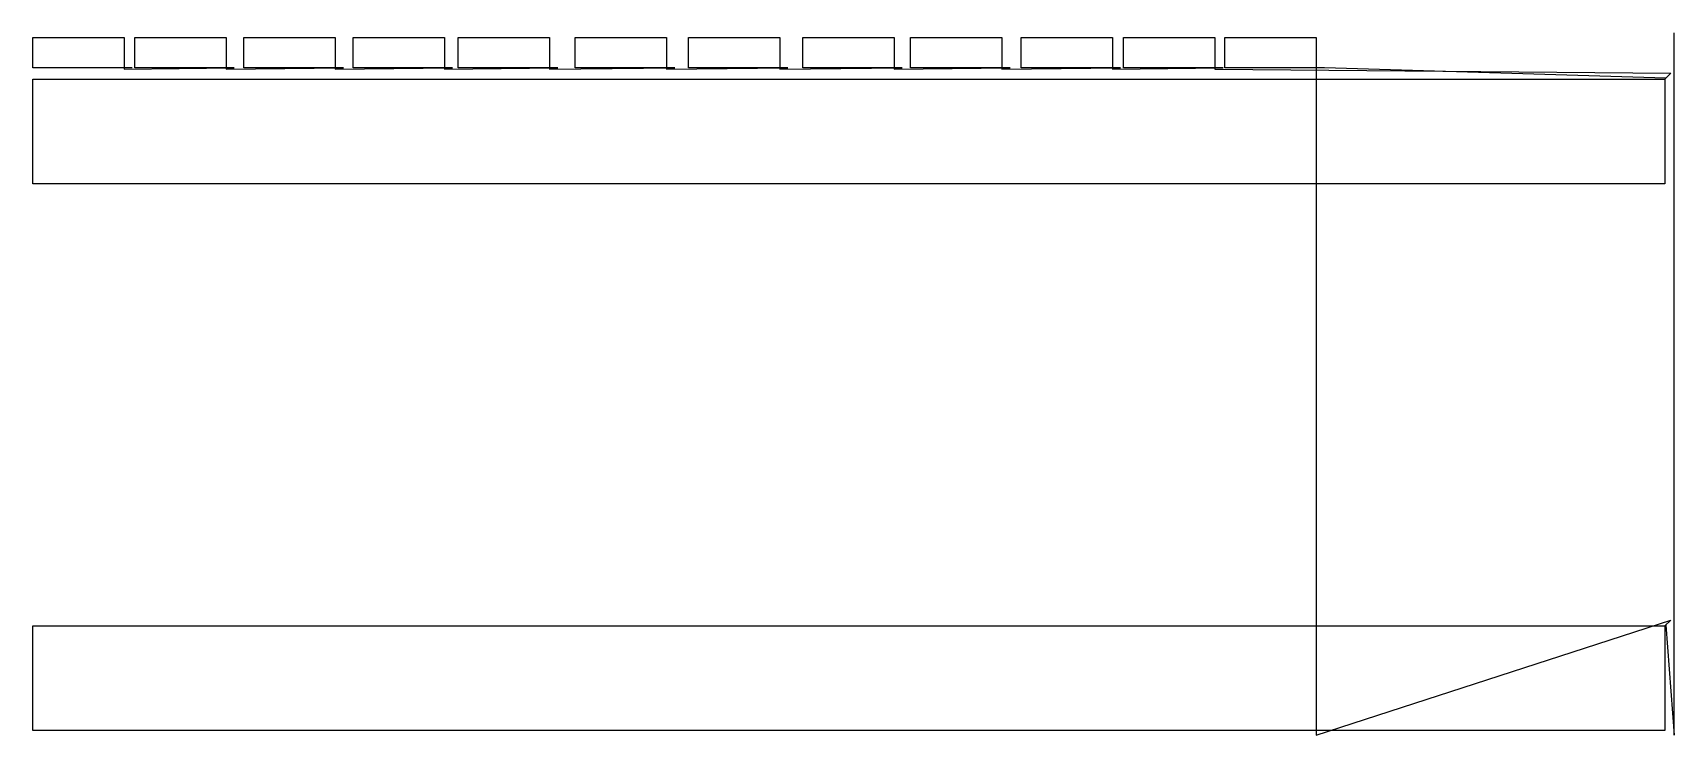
# Model space of a CAD drawing. Header units: metres. Extents: x 20 to 7032, y 0 to 3000.
import ezdxf

# ---------------------------------------------------------------- set-up
doc = ezdxf.new("R2010")
doc.units = ezdxf.units.M

msp = doc.modelspace()

# ---------------------------------------------------------------- linework, layer by layer
at = {"layer": 'TOOL_0'}
for p, q in [((20, 2850), (20, 2980)), ((20, 2980), (410, 2980)), ((410, 2980), (410, 2850)), ((455.634, 2850), (455.634, 2980)), ((455.634, 2980), (845.634, 2980)), ((845.634, 2980), (845.634, 2850)), ((921.856, 2850), (921.856, 2980)), ((921.856, 2980), (1311.856, 2980)), ((1311.856, 2980), (1311.856, 2850)), ((1388.079, 2850), (1388.079, 2980)), ((1388.079, 2980), (1778.079, 2980)), ((1778.079, 2980), (1778.079, 2850)), ((1837.45, 2850), (1837.45, 2980)), ((1837.45, 2980), (2227.45, 2980)), ((2227.45, 2980), (2227.45, 2850)), ((2337.376, 2850), (2337.376, 2980)), ((2337.376, 2980), (2727.376, 2980)), ((2727.376, 2980), (2727.376, 2850)), ((2820.45, 2850), (2820.45, 2980)), ((2820.45, 2980), (3210.45, 2980)), ((3210.45, 2980), (3210.45, 2850)), ((3309.141, 2850), (3309.141, 2980)), ((3309.141, 2980), (3699.141, 2980)), ((3699.141, 2980), (3699.141, 2850)), ((3769.746, 2850), (3769.746, 2980)), ((3769.746, 2980), (4159.746, 2980)), ((4159.746, 2980), (4159.746, 2850)), ((4241.586, 2850), (4241.586, 2980)), ((4241.586, 2980), (4631.586, 2980)), ((4631.586, 2980), (4631.586, 2850)), ((4679.723, 2850), (4679.723, 2980)), ((4679.723, 2980), (5069.723, 2980)), ((5069.723, 2980), (5069.723, 2850)), ((5112.243, 2850.001), (5112.243, 2980.001)), ((5112.243, 2980.001), (5502.243, 2980.001)), ((5502.243, 2980.001), (5502.243, 2850.001)), ((7031.705, 2999.001), (7031.705, 3000.001)), ((7031.705, 1.001), (7031.705, 2999.001)), ((410, 2850), (20, 2850)), ((445, 2850), (410, 2850)), ((410, 2850), (410, 2845)), ((410, 2845), (880.634, 2850)), ((845.634, 2850), (455.634, 2850)), ((880.634, 2850), (845.634, 2850)), ((845.634, 2850), (845.634, 2845)), ((845.634, 2845), (1346.856, 2850)), ((1311.856, 2850), (921.856, 2850)), ((1346.856, 2850), (1311.856, 2850)), ((1311.856, 2850), (1311.856, 2845)), ((1311.856, 2845), (1813.079, 2850)), ((1778.079, 2850), (1388.079, 2850)), ((1813.079, 2850), (1778.079, 2850)), ((1778.079, 2850), (1778.079, 2845)), ((1778.079, 2845), (2262.45, 2850)), ((2227.45, 2850), (1837.45, 2850)), ((2262.45, 2850), (2227.45, 2850)), ((2227.45, 2850), (2227.45, 2845)), ((2227.45, 2845), (2762.376, 2850)), ((2727.376, 2850), (2337.376, 2850)), ((2762.376, 2850), (2727.376, 2850)), ((2727.376, 2850), (2727.376, 2845)), ((2727.376, 2845), (3245.45, 2850)), ((3210.45, 2850), (2820.45, 2850)), ((3245.45, 2850), (3210.45, 2850)), ((3210.45, 2850), (3210.45, 2845)), ((3210.45, 2845), (3734.141, 2850)), ((3699.141, 2850), (3309.141, 2850)), ((3734.141, 2850), (3699.141, 2850)), ((3699.141, 2850), (3699.141, 2845)), ((3699.141, 2845), (4194.746, 2850)), ((4159.746, 2850), (3769.746, 2850)), ((4194.746, 2850), (4159.746, 2850)), ((4159.746, 2850), (4159.746, 2845)), ((4159.746, 2845), (4666.586, 2850)), ((4631.586, 2850), (4241.586, 2850)), ((4666.586, 2850), (4631.586, 2850)), ((4631.586, 2850), (4631.586, 2845)), ((4631.586, 2845), (5104.723, 2850)), ((5069.723, 2850), (4679.723, 2850)), ((5104.723, 2850), (5069.723, 2850)), ((5069.723, 2850), (5069.723, 2845)), ((5069.723, 2845), (7016.749, 2827.305)), ((5502.243, 2850.001), (5112.243, 2850.001)), ((5537.243, 2850.001), (5502.243, 2850.001)), ((5502.243, 2850.001), (5502.243, 2845.001)), ((5502.243, 2845.001), (5502.243, 0.001)), ((6995.536, 2806.092), (5537.243, 2850.001)), ((7016.749, 2827.305), (6992, 2802.556)), ((6992, 2802.556), (6995.536, 2806.092)), ((20, 2355.556), (20, 2802.556)), ((20, 2802.556), (6992, 2802.556)), ((6992, 2802.556), (6992, 2355.556)), ((6992, 2355.556), (20, 2355.556)), ((5502.243, 0.001), (7016.749, 491.751)), ((7016.749, 491.751), (6992, 467.002)), ((20, 20.002), (20, 467.002)), ((20, 467.002), (6992, 467.002)), ((6992, 467.002), (6995.536, 470.538)), ((6992, 467.002), (6992, 20.002)), ((6995.536, 470.538), (7031.705, 0.001)), ((6992, 20.002), (20, 20.002)), ((7031.705, 0.001), (7031.705, 1.001)), ((7031.705, 1.001), (7031.705, 0.001)), ((7031.705, 0.001), (7031.705, 1.001)), ((7031.705, 0.001), (7031.705, 0.001))]:
    msp.add_line(p, q, dxfattribs=at)

doc.saveas('drawing.dxf')
